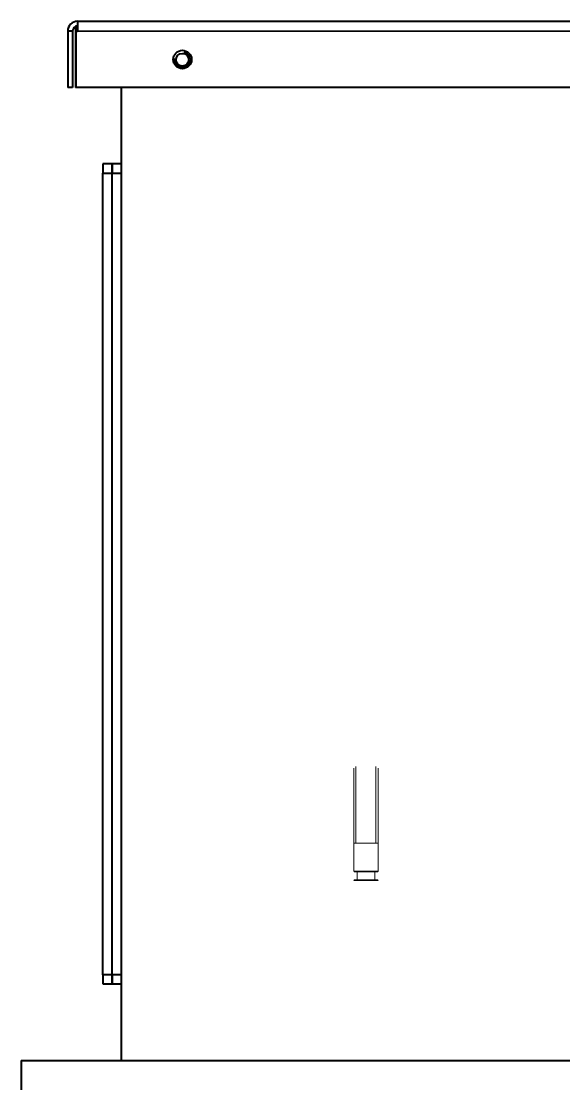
# Model space of a CAD drawing. Header units: millimetres. Extents: x 0 to 3364, y 0 to 2376.
# Drawn here: x 365.6 to 543, y 1026 to 1373.3 of the extents above; entities that cross this region are included whole.
import ezdxf

# ---------------------------------------------------------------- set-up
doc = ezdxf.new("R2010")
doc.units = ezdxf.units.MM
doc.header["$LTSCALE"] = 4
for name, color, linetype, lineweight, true_color in [('가려진 것(ISO)', 2, 'Continuous', 18, 0xffff00), ('가시적인 것(ISO)', 3, 'Continuous', 40, 0x00ff00), ('가시적인 좁은 것(ISO)', 3, 'Continuous', 35, 0x00ff00)]:
    doc.layers.add(name, color=color, linetype=linetype, lineweight=lineweight, true_color=true_color)

msp = doc.modelspace()

# ---------------------------------------------------------------- linework, layer by layer
at = {"layer": '가려진 것(ISO)'}
for p, q in [((474.3246, 1095.4988), (474.3246, 1129.1988)), ((475.0686, 1129.6988), (475.0686, 1104.6988)), ((481.5806, 1104.6988), (481.5806, 1129.6988)), ((482.3246, 1095.4988), (482.3246, 1129.1988)), ((482.3246, 1104.6988), (474.3246, 1104.6988)), ((474.3246, 1095.4988), (482.3246, 1095.4988)), ((474.5246, 1095.2988), (474.3246, 1095.4988)), ((482.1246, 1095.2988), (474.5246, 1095.2988)), ((475.4246, 1095.2988), (475.4246, 1092.6988)), ((481.2246, 1095.2988), (481.2246, 1092.6988)), ((482.1246, 1095.2988), (482.3246, 1095.4988)), ((474.5246, 1092.6988), (474.3246, 1092.4988)), ((482.3246, 1092.4988), (474.3246, 1092.4988)), ((474.5246, 1092.6988), (482.1246, 1092.6988)), ((482.1246, 1092.6988), (482.3246, 1092.4988))]:
    msp.add_line(p, q, dxfattribs=at)
at = {"layer": '가시적인 것(ISO)'}
for p, q in [((383.3246, 1371.6988), (383.3246, 1351.6988)), ((384.0246, 1371.6988), (383.3246, 1371.6988)), ((384.0246, 1373.2988), (384.0246, 1370.0988)), ((384.0246, 1373.2988), (672.6246, 1373.2988)), ((382.4246, 1370.0988), (380.8246, 1370.0988)), ((380.8246, 1370.0988), (380.8246, 1351.6988)), ((382.4246, 1370.0988), (382.4246, 1351.6988)), ((383.556, 1351.6988), (383.556, 1370.0988)), ((383.556, 1370.0988), (384.0246, 1370.0988)), ((382.4246, 1351.6988), (380.8246, 1351.6988)), ((383.556, 1351.6988), (383.3246, 1351.6988)), ((673.0932, 1351.6988), (383.556, 1351.6988)), ((398.3246, 1351.6988), (398.3246, 1033.6988)), ((395.3246, 1326.6988), (392.3246, 1326.6988)), ((392.3246, 1326.6988), (392.3246, 1323.6988)), ((395.3246, 1323.6988), (395.3246, 1326.6988)), ((398.3246, 1326.6988), (395.3246, 1326.6988)), ((395.3246, 1326.6988), (395.3246, 1323.6988)), ((392.3246, 1323.6988), (395.3246, 1323.6988)), ((392.3246, 1061.6988), (392.3246, 1323.6988)), ((395.3246, 1061.6988), (395.3246, 1323.6988)), ((395.3246, 1323.6988), (398.3246, 1323.6988)), ((395.3246, 1061.6988), (395.3246, 1323.6988)), ((395.3246, 1061.6988), (392.3246, 1061.6988)), ((392.3246, 1061.6988), (392.3246, 1058.6988)), ((395.3246, 1058.6988), (395.3246, 1061.6988)), ((398.3246, 1061.6988), (395.3246, 1061.6988)), ((395.3246, 1061.6988), (395.3246, 1058.6988)), ((392.3246, 1058.6988), (395.3246, 1058.6988)), ((395.3246, 1058.6988), (398.3246, 1058.6988)), ((365.6246, 1033.6988), (691.0246, 1033.6988)), ((365.6246, 1033.6988), (365.6246, 1018.6988))]:
    msp.add_line(p, q, dxfattribs=at)
for centre, radius in [((418.3246, 1360.7988), 3), ((418.3246, 1360.6988), 2.067)]:
    msp.add_circle(centre, radius, dxfattribs=at)
for radius, start in [(3.2, 90), (1.6, 115.94448)]:
    msp.add_arc((384.0246, 1370.0988), radius, start, 180, dxfattribs=at)
at = {"layer": '가시적인 좁은 것(ISO)'}
msp.add_line((672.6246, 1370.0988), (384.0246, 1370.0988), dxfattribs=at)
msp.add_arc((418.3246, 1360.6988), 2.5, 170, 80, dxfattribs=at)

doc.saveas('drawing.dxf')
